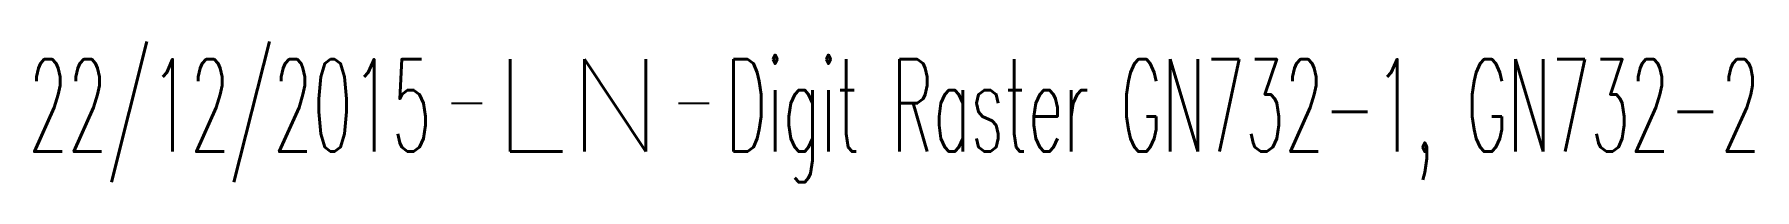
# Model space of a CAD drawing. Header units: millimetres. Extents: x 110000 to 110971, y 128118 to 129006.
# Drawn here: x 110011.66 to 110039.65, y 128982.13 to 128984.42 of the extents above; entities that cross this region are included whole.
import ezdxf
from ezdxf.enums import TextEntityAlignment as Align

# ---------------------------------------------------------------- set-up
doc = ezdxf.new("R2010")
doc.units = ezdxf.units.MM
doc.layers.get('0').update_dxf_attribs({"linetype": 'CONTINUOUS'})
doc.layers.add('L_910', color=7, linetype='CONTINUOUS')
doc.styles.get("Standard").update_dxf_attribs({"font": 'romans.shx', "width": 0.85})

# ---------------------------------------------------------------- blocks, each defined once
blk = doc.blocks.new('GIS_MODF')
at = {"color": 0, "linetype": 'Continuous', "flags": 128}
for points in [[(-2.176, -0.014), (-1.676, -0.014)], [(1.519, -0.014), (2.019, -0.014)]]:
    blk.add_lwpolyline(points, dxfattribs=at)
at = {"color": 0, "linetype": 'Continuous', "width": 0.5}
blk.add_attdef('DATE', text='', height=1.5, dxfattribs=at).set_placement((-2.502, -0.798), align=Align.RIGHT)
at = {"color": 0, "linetype": 'Continuous', "width": 1.771291}
blk.add_attdef('USER', text='', height=1.5, dxfattribs=at).set_placement((-1.507, -0.798), (1.276, -0.798), align=Align.FIT)
at = {"color": 0, "linetype": 'Continuous', "width": 0.5}
blk.add_attdef('DESC', (2.289, -0.798), '', height=1.5, dxfattribs=at)

msp = doc.modelspace()

# ---------------------------------------------------------------- block references
at = {"layer": 'L_910'}
ref = msp.add_blockref('GIS_MODF', (110020.618, 128983.43), dxfattribs=at)
ref.add_attrib('DATE', '22/12/2015', dxfattribs={"layer": '0', "color": 0, "linetype": 'Continuous', "height": 1.5, "width": 0.5}).set_placement((110018.116, 128982.632), align=Align.RIGHT)
ref.add_attrib('USER', 'LN', dxfattribs={"layer": '0', "color": 0, "linetype": 'Continuous', "height": 1.5, "width": 1.113383}).set_placement((110019.111, 128982.632), (110021.894, 128982.632), align=Align.FIT)
ref.add_attrib('DESC', 'Digit Raster GN732-1, GN732-2', (110022.907, 128982.632), dxfattribs={"layer": '0', "color": 0, "linetype": 'Continuous', "height": 1.5, "width": 0.5})

doc.saveas('drawing.dxf')
